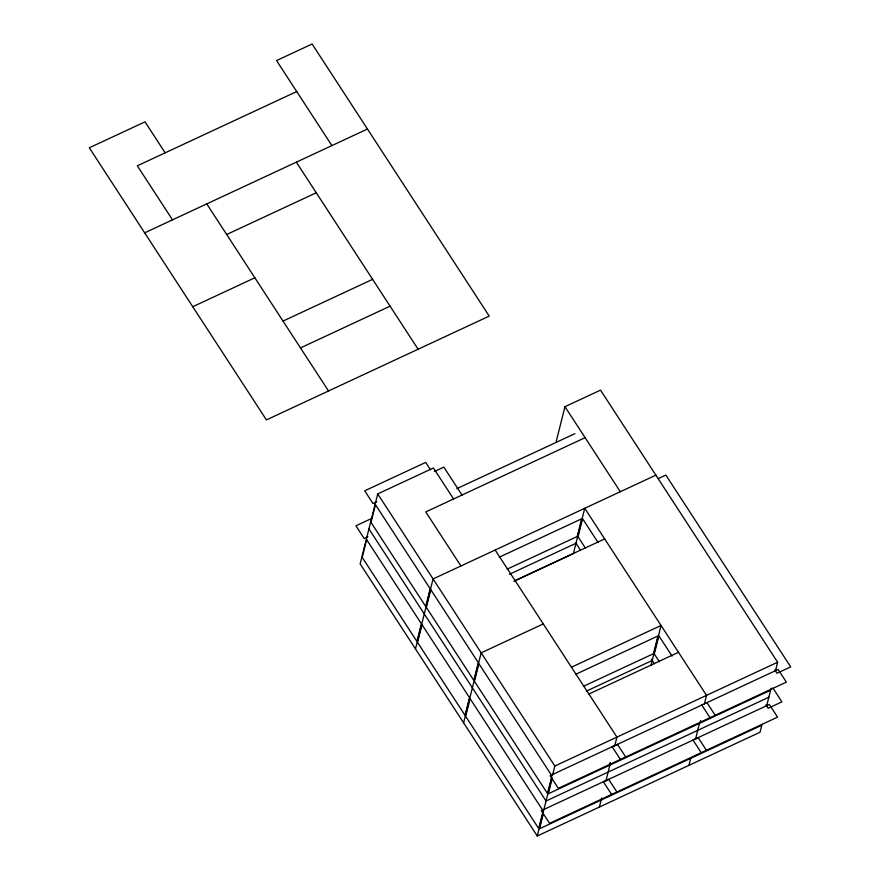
<?xml version="1.0" encoding="UTF-8"?>
<svg xmlns="http://www.w3.org/2000/svg" width="880" height="880" viewBox="0 0 880 880"><rect width="100%" height="100%" fill="white"/><g stroke="black" fill="none" stroke-linecap="round" stroke-linejoin="round"><path stroke-width="1.32" d="M453.596 498.96L433.422 467.973L377.718 493.911L360.14 563.893L537.262 836L760.056 732.215L762.014 724.438M415.492 648.923L433.07 578.952L655.875 475.156M463.595 722.821L481.173 652.85L543.268 623.92M556.171 441.683L564.96 406.692L600.523 390.126L777.634 662.233L775.357 671.308M573.364 553.641L584.749 508.288L706.519 695.365L704.242 704.44M542.817 812.141L538.703 828.52L465.663 716.309L470.096 698.665L543.136 810.876M551.606 777.15L547.492 793.54L474.452 681.318L478.885 663.674L551.925 775.896M537.262 836L551.903 777.689M552.552 775.093L554.84 766.029L377.718 493.911M543.367 813.505L539.539 828.762L600.589 800.316M552.156 778.514L548.328 793.771L609.378 765.336L610.016 762.795M599.357 807.07L601.634 798.006M605.869 781.154L610.423 763.015M614.647 746.174L616.935 737.099L495.165 550.022M650.936 665.643L661.023 625.471L571.439 667.205M688.941 765.336L690.899 757.57M695.453 739.42L699.688 722.579M700.645 720.577L700.018 723.107L770.077 690.47M766.568 706.299L771.122 688.149M296.725 91.553L137.324 165.803L172.502 219.846M144.661 232.826L367.455 129.03M226.677 234.509L316.261 192.775M192.753 306.724L254.848 277.794M283.019 321.079L372.614 279.345M300.487 347.908L390.082 306.174M434.467 471.471L443.839 467.104L462.088 495.143M376.717 501.776L372.988 503.514L364.716 490.809L425.678 462.407L430.496 469.821M372.097 518.265L355.927 525.8L364.199 538.505L367.928 536.767M456.819 488.664L574.904 433.653M585.134 437.679L425.744 511.929L460.922 565.972M658.372 478.544L665.841 475.068L790.691 666.875L777.007 673.255L774.763 669.801M499.257 557.205L581.647 518.826L577.203 536.525L507.1 569.173M509.41 574.277L576.653 542.96M515.086 580.635L604.681 538.901M513.832 581.306L572.858 553.806M575.52 674.388L657.921 635.998L653.466 653.708L583.374 686.356M586.289 691.174L652.234 660.462M588.907 694.034L678.491 652.3M554.84 766.029L777.634 662.233M610.423 764.841L698.962 723.602M768.845 697.224L546.051 801.009L368.929 528.902M601.634 799.832L690.173 758.582M691.229 758.098L761.288 725.461M772.937 688.083L781.902 701.866L768.218 708.235L765.974 704.792M564.96 406.692L620.312 491.722M706.992 702.669L715.198 715.286M672.045 656.051L658.867 635.8L654.302 653.939L659.428 661.815M598.158 542.652L582.571 518.694L578.039 536.756L585.453 548.163M701.778 705.045L710.017 717.706M331.903 145.596L276.551 60.566L312.114 44L489.225 316.107L266.42 419.903L89.309 147.785L145.013 121.847L165.176 152.834M575.96 543.279L580.448 550.165M651.42 659.197L654.423 663.806M706.409 750.277L698.203 737.66L603.394 781.825L611.611 794.442M701.228 752.686L692.989 740.025L769.34 704.462L777.579 717.123L549.571 823.339L541.31 810.656L608.652 779.284L616.913 791.967M296.34 162.162L418.11 349.239M625.702 756.976L617.441 744.293L550.099 775.665L558.36 788.348L786.368 682.132L778.129 669.471L612.183 746.834L620.4 759.451M206.756 203.896L328.515 390.973M366.663 539.682L362.219 557.37L416.933 641.443L421.377 623.755L366.663 539.682M375.452 504.691L371.008 522.39L425.722 606.463L430.166 588.764L375.452 504.691M422.015 624.679L417.56 642.411L465.036 715.341L469.491 697.62L422.015 624.679M430.804 589.699L426.349 607.42L473.825 680.361L478.28 662.629L430.804 589.699"/></g></svg>
